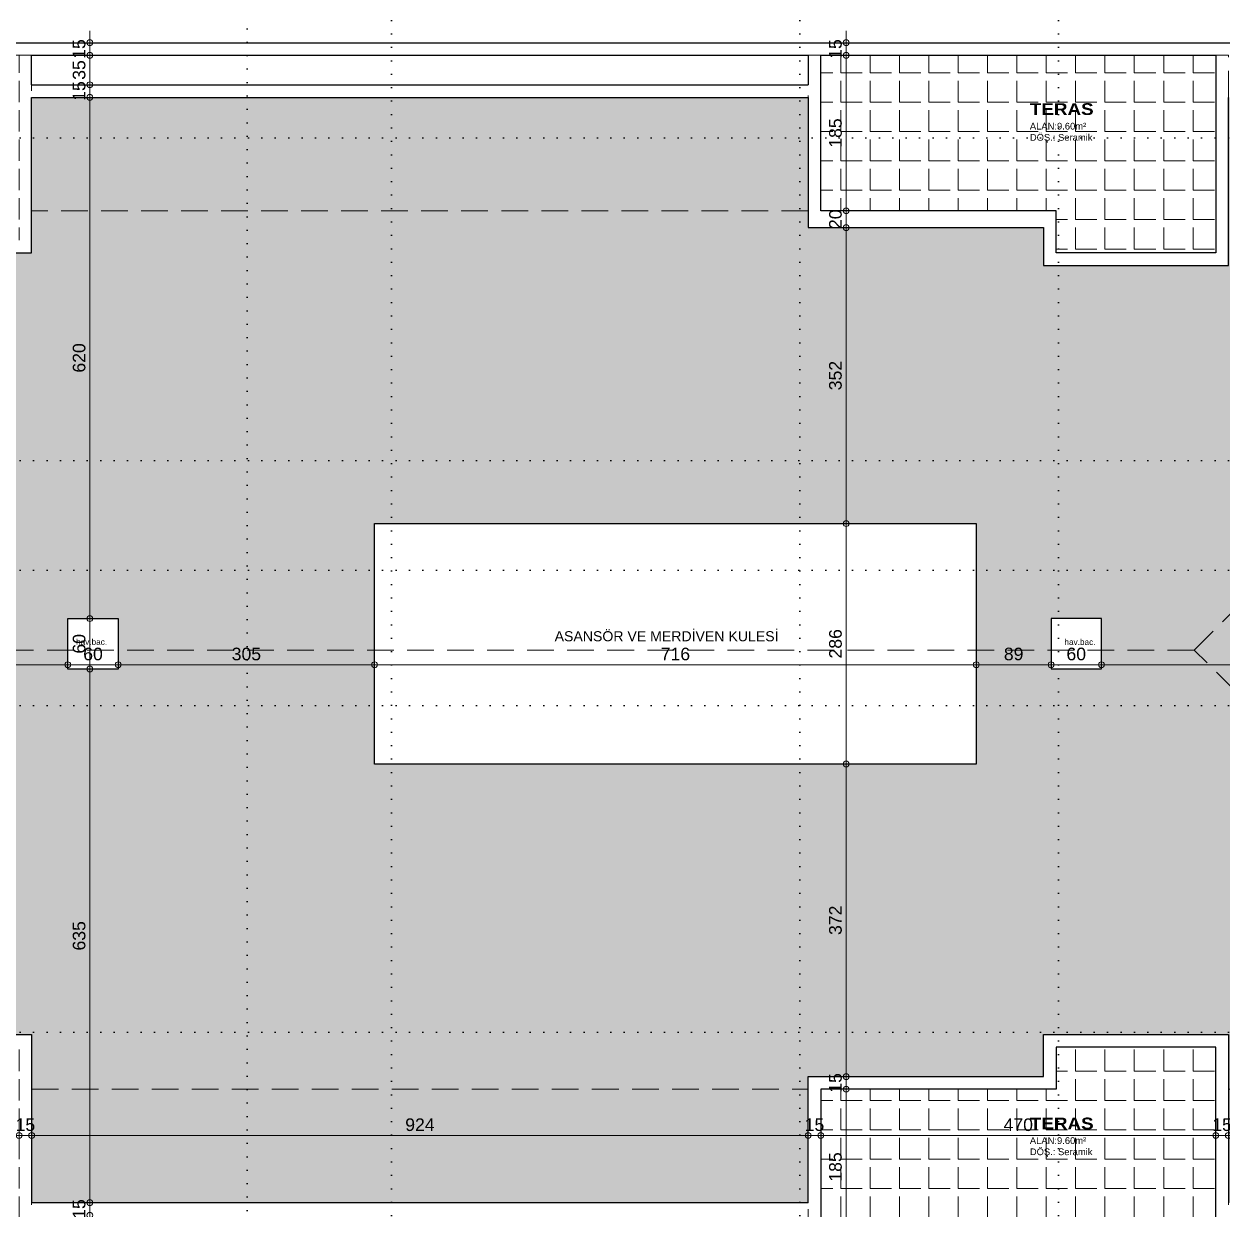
# Model space of a CAD drawing. Header units: millimetres. Extents: x 457 to 5134, y 142 to 3463.
# Drawn here: x 2363 to 3788, y 887 to 2297 of the extents above; entities that cross this region are included whole.
import ezdxf
from ezdxf.enums import TextEntityAlignment as Align

# ---------------------------------------------------------------- set-up
doc = ezdxf.new("R2010")
doc.units = ezdxf.units.MM
doc.linetypes.add('DOT2', pattern=[3.175, 0, -3.175])
doc.linetypes.add('HIDDEN', pattern=[9.525, 6.35, -3.175])
doc.layers.add('SEM_AKS', color=161, linetype='Continuous')
for name, color, linetype, lineweight in [('SEM_hidden', 8, 'HIDDEN', 13), ('SEM_IC OLCU', 140, 'Continuous', 13), ('SEM_TARAMA', 253, 'Continuous', 5), ('SEM_TEFRIS', 225, 'Continuous', 9), ('SEM_YAZI2', 53, 'Continuous', 9)]:
    doc.layers.add(name, color=color, linetype=linetype, lineweight=lineweight)
doc.styles.get("Standard").update_dxf_attribs({"font": 'arial.ttf'})
doc.dimstyles.new('1-50-2', dxfattribs={"dimtxt": 15, "dimasz": 7, "dimexe": 5, "dimexo": 5, "dimgap": 5, "dimtad": 1, "dimdec": 0, "dimtxsty": 'Standard', "dimblk": 'ORIGIN', "dimcen": 5, "dimdle": 7, "dimclrd": 256, "dimclre": 256, "dimclrt": 256, "dimadec": 0, "dimazin": 0, "dimtfac": 1, "dimtdec": 0, "dimtix": 1, "dimtmove": 0, "dimatfit": 3, "dimldrblk": 'ORIGIN', "dimfxl": 1, "dimlwd": -1, "dimlwe": -1, "dimarcsym": 0})

# ---------------------------------------------------------------- blocks, each defined once
blk = doc.blocks.new('_Origin')
at = {"color": 0, "linetype": 'ByBlock', "lineweight": -2}
blk.add_line((0, 0), (-1, 0), dxfattribs=at)
blk.add_circle((0, 0), 0.5, dxfattribs=at)
blk = doc.blocks.new('*D214')
at = {"layer": 'Defpoints', "color": 0, "transparency": 16777216}
for p in [(2451.2, 2274.8), (2441.2, 2259.8), (2451.2, 2259.8)]:
    blk.add_point(p, dxfattribs=at)
at = {"layer": 'SEM_IC OLCU', "transparency": 16777216}
for p, q in [((2441.2, 2281.8), (2441.2, 2288.8)), ((2446.2, 2274.8), (2436.2, 2274.8)), ((2441.2, 2274.8), (2441.2, 2259.8)), ((2446.2, 2259.8), (2436.2, 2259.8)), ((2441.2, 2252.8), (2441.2, 2245.8))]:
    blk.add_line(p, q, dxfattribs=at)
at = {"layer": 'SEM_IC OLCU', "transparency": 16777216, "xscale": 7, "yscale": 7, "zscale": 7}
for p, rotation in [((2441.2, 2274.8), 270), ((2441.2, 2259.8), 90)]:
    blk.add_blockref('_Origin', p, dxfattribs=dict(at, rotation=rotation))
at = {"layer": 'SEM_IC OLCU', "transparency": 16777216, "insert": (2428.5, 2267.3), "char_height": 15, "attachment_point": 5, "rotation": 90}
blk.add_mtext('15', dxfattribs=at)
blk = doc.blocks.new('*D215')
at = {"layer": 'Defpoints', "color": 0, "transparency": 16777216}
for p in [(2431.2, 2224.8), (2441.2, 2209.8), (2441.2, 2209.8)]:
    blk.add_point(p, dxfattribs=at)
at = {"layer": 'SEM_IC OLCU', "transparency": 16777216}
for p, q in [((2441.2, 2231.8), (2441.2, 2238.8)), ((2436.2, 2224.8), (2446.2, 2224.8)), ((2441.2, 2224.8), (2441.2, 2209.8)), ((2441.2, 2202.8), (2441.2, 2195.8))]:
    blk.add_line(p, q, dxfattribs=at)
at = {"layer": 'SEM_IC OLCU', "transparency": 16777216, "xscale": 7, "yscale": 7, "zscale": 7}
for p, rotation in [((2441.2, 2224.8), 270), ((2441.2, 2209.8), 90)]:
    blk.add_blockref('_Origin', p, dxfattribs=dict(at, rotation=rotation))
at = {"layer": 'SEM_IC OLCU', "transparency": 16777216, "insert": (2428.5, 2217.3), "char_height": 15, "attachment_point": 5, "rotation": 90}
blk.add_mtext('15', dxfattribs=at)
blk = doc.blocks.new('*D216')
at = {"layer": 'Defpoints', "color": 0, "transparency": 16777216}
for p in [(2441.2, 2209.8), (2441.2, 1589.7), (2441.2, 1589.7)]:
    blk.add_point(p, dxfattribs=at)
at = {"layer": 'SEM_IC OLCU', "transparency": 16777216}
blk.add_line((2441.2, 2202.8), (2441.2, 1596.7), dxfattribs=at)
at = {"layer": 'SEM_IC OLCU', "transparency": 16777216, "xscale": 7, "yscale": 7, "zscale": 7}
for p, rotation in [((2441.2, 2209.8), 90), ((2441.2, 1589.7), 270)]:
    blk.add_blockref('_Origin', p, dxfattribs=dict(at, rotation=rotation))
at = {"layer": 'SEM_IC OLCU', "transparency": 16777216, "insert": (2428.5, 1899.8), "char_height": 15, "attachment_point": 5, "rotation": 90}
blk.add_mtext('620', dxfattribs=at)
blk = doc.blocks.new('*D217')
at = {"layer": 'Defpoints', "color": 0, "transparency": 16777216}
for p in [(2441.2, 1589.7), (2441.2, 1529.7), (2445, 1529.7)]:
    blk.add_point(p, dxfattribs=at)
at = {"layer": 'SEM_IC OLCU', "transparency": 16777216}
for p, q in [((2441.2, 1582.7), (2441.2, 1536.7)), ((2440, 1529.7), (2436.2, 1529.7))]:
    blk.add_line(p, q, dxfattribs=at)
at = {"layer": 'SEM_IC OLCU', "transparency": 16777216, "xscale": 7, "yscale": 7, "zscale": 7}
for p, rotation in [((2441.2, 1589.7), 90), ((2441.2, 1529.7), 270)]:
    blk.add_blockref('_Origin', p, dxfattribs=dict(at, rotation=rotation))
at = {"layer": 'SEM_IC OLCU', "transparency": 16777216, "insert": (2428.5, 1559.7), "char_height": 15, "attachment_point": 5, "rotation": 90}
blk.add_mtext('60', dxfattribs=at)
blk = doc.blocks.new('*D218')
at = {"layer": 'Defpoints', "color": 0, "transparency": 16777216}
for p in [(2445, 1529.7), (2441.2, 894.8), (2441.2, 894.8)]:
    blk.add_point(p, dxfattribs=at)
at = {"layer": 'SEM_IC OLCU', "transparency": 16777216}
for p, q in [((2440, 1529.7), (2436.2, 1529.7)), ((2441.2, 1522.7), (2441.2, 901.8))]:
    blk.add_line(p, q, dxfattribs=at)
at = {"layer": 'SEM_IC OLCU', "transparency": 16777216, "xscale": 7, "yscale": 7, "zscale": 7}
for p, rotation in [((2441.2, 1529.7), 90), ((2441.2, 894.8), 270)]:
    blk.add_blockref('_Origin', p, dxfattribs=dict(at, rotation=rotation))
at = {"layer": 'SEM_IC OLCU', "transparency": 16777216, "insert": (2428.5, 1212.3), "char_height": 15, "attachment_point": 5, "rotation": 90}
blk.add_mtext('635', dxfattribs=at)
blk = doc.blocks.new('*D219')
at = {"layer": 'Defpoints', "color": 0, "transparency": 16777216}
for p in [(2441.2, 894.8), (2441.2, 879.8), (2441.2, 879.8)]:
    blk.add_point(p, dxfattribs=at)
at = {"layer": 'SEM_IC OLCU', "transparency": 16777216}
for p, q in [((2441.2, 901.8), (2441.2, 908.8)), ((2441.2, 894.8), (2441.2, 879.8)), ((2441.2, 872.8), (2441.2, 865.8))]:
    blk.add_line(p, q, dxfattribs=at)
at = {"layer": 'SEM_IC OLCU', "transparency": 16777216, "xscale": 7, "yscale": 7, "zscale": 7}
for p, rotation in [((2441.2, 894.8), 270), ((2441.2, 879.8), 90)]:
    blk.add_blockref('_Origin', p, dxfattribs=dict(at, rotation=rotation))
at = {"layer": 'SEM_IC OLCU', "transparency": 16777216, "insert": (2428.5, 887.3), "char_height": 15, "attachment_point": 5, "rotation": 90}
blk.add_mtext('15', dxfattribs=at)
blk = doc.blocks.new('*D222')
at = {"layer": 'Defpoints', "color": 0, "transparency": 16777216}
for p in [(2451.2, 2259.8), (2441.2, 2224.8), (2451.2, 2224.8)]:
    blk.add_point(p, dxfattribs=at)
at = {"layer": 'SEM_IC OLCU', "transparency": 16777216}
for p, q in [((2446.2, 2259.8), (2436.2, 2259.8)), ((2441.2, 2252.8), (2441.2, 2231.8)), ((2446.2, 2224.8), (2436.2, 2224.8))]:
    blk.add_line(p, q, dxfattribs=at)
at = {"layer": 'SEM_IC OLCU', "transparency": 16777216, "xscale": 7, "yscale": 7, "zscale": 7}
for p, rotation in [((2441.2, 2259.8), 90), ((2441.2, 2224.8), 270)]:
    blk.add_blockref('_Origin', p, dxfattribs=dict(at, rotation=rotation))
at = {"layer": 'SEM_IC OLCU', "transparency": 16777216, "insert": (2428.5, 2242.3), "char_height": 15, "attachment_point": 5, "rotation": 90}
blk.add_mtext('35', dxfattribs=at)
blk = doc.blocks.new('*D223')
at = {"layer": 'Defpoints', "color": 0, "transparency": 16777216}
for p in [(3351.2, 2274.8), (3341.2, 2259.8), (3351.2, 2259.8)]:
    blk.add_point(p, dxfattribs=at)
at = {"layer": 'SEM_IC OLCU', "transparency": 16777216}
for p, q in [((3341.2, 2281.8), (3341.2, 2288.8)), ((3346.2, 2274.8), (3336.2, 2274.8)), ((3341.2, 2274.8), (3341.2, 2259.8)), ((3346.2, 2259.8), (3336.2, 2259.8)), ((3341.2, 2252.8), (3341.2, 2245.8))]:
    blk.add_line(p, q, dxfattribs=at)
at = {"layer": 'SEM_IC OLCU', "transparency": 16777216, "xscale": 7, "yscale": 7, "zscale": 7}
for p, rotation in [((3341.2, 2274.8), 270), ((3341.2, 2259.8), 90)]:
    blk.add_blockref('_Origin', p, dxfattribs=dict(at, rotation=rotation))
at = {"layer": 'SEM_IC OLCU', "transparency": 16777216, "insert": (3328.5, 2267.3), "char_height": 15, "attachment_point": 5, "rotation": 90}
blk.add_mtext('15', dxfattribs=at)
blk = doc.blocks.new('*D224')
at = {"layer": 'Defpoints', "color": 0, "transparency": 16777216}
for p in [(3351.2, 2259.8), (3341.2, 2074.8), (3341.2, 2074.8)]:
    blk.add_point(p, dxfattribs=at)
at = {"layer": 'SEM_IC OLCU', "transparency": 16777216}
for p, q in [((3346.2, 2259.8), (3336.2, 2259.8)), ((3341.2, 2252.8), (3341.2, 2081.8))]:
    blk.add_line(p, q, dxfattribs=at)
at = {"layer": 'SEM_IC OLCU', "transparency": 16777216, "xscale": 7, "yscale": 7, "zscale": 7}
for p, rotation in [((3341.2, 2259.8), 90), ((3341.2, 2074.8), 270)]:
    blk.add_blockref('_Origin', p, dxfattribs=dict(at, rotation=rotation))
at = {"layer": 'SEM_IC OLCU', "transparency": 16777216, "insert": (3328.5, 2167.3), "char_height": 15, "attachment_point": 5, "rotation": 90}
blk.add_mtext('185', dxfattribs=at)
blk = doc.blocks.new('*D225')
at = {"layer": 'Defpoints', "color": 0, "transparency": 16777216}
for p in [(3341.2, 2074.8), (3341.2, 2054.8), (3341.2, 2054.8)]:
    blk.add_point(p, dxfattribs=at)
at = {"layer": 'SEM_IC OLCU', "transparency": 16777216}
for p, q in [((3341.2, 2081.8), (3341.2, 2088.8)), ((3341.2, 2074.8), (3341.2, 2054.8)), ((3341.2, 2047.8), (3341.2, 2040.8))]:
    blk.add_line(p, q, dxfattribs=at)
at = {"layer": 'SEM_IC OLCU', "transparency": 16777216, "xscale": 7, "yscale": 7, "zscale": 7}
for p, rotation in [((3341.2, 2074.8), 270), ((3341.2, 2054.8), 90)]:
    blk.add_blockref('_Origin', p, dxfattribs=dict(at, rotation=rotation))
at = {"layer": 'SEM_IC OLCU', "transparency": 16777216, "insert": (3328.5, 2064.8), "char_height": 15, "attachment_point": 5, "rotation": 90}
blk.add_mtext('20', dxfattribs=at)
blk = doc.blocks.new('*D226')
at = {"layer": 'Defpoints', "color": 0, "transparency": 16777216}
for p in [(3341.2, 2054.8), (3341.2, 1702.7), (3341.2, 1702.7)]:
    blk.add_point(p, dxfattribs=at)
at = {"layer": 'SEM_IC OLCU', "transparency": 16777216}
blk.add_line((3341.2, 2047.8), (3341.2, 1709.7), dxfattribs=at)
at = {"layer": 'SEM_IC OLCU', "transparency": 16777216, "xscale": 7, "yscale": 7, "zscale": 7}
for p, rotation in [((3341.2, 2054.8), 90), ((3341.2, 1702.7), 270)]:
    blk.add_blockref('_Origin', p, dxfattribs=dict(at, rotation=rotation))
at = {"layer": 'SEM_IC OLCU', "transparency": 16777216, "insert": (3328.5, 1878.8), "char_height": 15, "attachment_point": 5, "rotation": 90}
blk.add_mtext('352', dxfattribs=at)
blk = doc.blocks.new('*D227')
at = {"layer": 'Defpoints', "color": 0, "transparency": 16777216}
for p in [(3341.2, 1702.7), (3341.2, 1416.7), (3341.2, 1416.7)]:
    blk.add_point(p, dxfattribs=at)
at = {"layer": 'SEM_IC OLCU', "transparency": 16777216}
blk.add_line((3341.2, 1695.7), (3341.2, 1423.7), dxfattribs=at)
at = {"layer": 'SEM_IC OLCU', "transparency": 16777216, "xscale": 7, "yscale": 7, "zscale": 7}
for p, rotation in [((3341.2, 1702.7), 90), ((3341.2, 1416.7), 270)]:
    blk.add_blockref('_Origin', p, dxfattribs=dict(at, rotation=rotation))
at = {"layer": 'SEM_IC OLCU', "transparency": 16777216, "insert": (3328.5, 1559.7), "char_height": 15, "attachment_point": 5, "rotation": 90}
blk.add_mtext('286', dxfattribs=at)
blk = doc.blocks.new('*D228')
at = {"layer": 'Defpoints', "color": 0, "transparency": 16777216}
for p in [(3341.2, 1416.7), (3341.2, 1044.8), (3341.2, 1044.8)]:
    blk.add_point(p, dxfattribs=at)
at = {"layer": 'SEM_IC OLCU', "transparency": 16777216}
blk.add_line((3341.2, 1409.7), (3341.2, 1051.8), dxfattribs=at)
at = {"layer": 'SEM_IC OLCU', "transparency": 16777216, "xscale": 7, "yscale": 7, "zscale": 7}
for p, rotation in [((3341.2, 1416.7), 90), ((3341.2, 1044.8), 270)]:
    blk.add_blockref('_Origin', p, dxfattribs=dict(at, rotation=rotation))
at = {"layer": 'SEM_IC OLCU', "transparency": 16777216, "insert": (3328.5, 1230.8), "char_height": 15, "attachment_point": 5, "rotation": 90}
blk.add_mtext('372', dxfattribs=at)
blk = doc.blocks.new('*D229')
at = {"layer": 'Defpoints', "color": 0, "transparency": 16777216}
for p in [(3341.2, 1044.8), (3341.2, 1029.8), (3341.2, 1029.8)]:
    blk.add_point(p, dxfattribs=at)
at = {"layer": 'SEM_IC OLCU', "transparency": 16777216}
for p, q in [((3341.2, 1051.8), (3341.2, 1058.8)), ((3341.2, 1044.8), (3341.2, 1029.8)), ((3341.2, 1022.8), (3341.2, 1015.8))]:
    blk.add_line(p, q, dxfattribs=at)
at = {"layer": 'SEM_IC OLCU', "transparency": 16777216, "xscale": 7, "yscale": 7, "zscale": 7}
for p, rotation in [((3341.2, 1044.8), 270), ((3341.2, 1029.8), 90)]:
    blk.add_blockref('_Origin', p, dxfattribs=dict(at, rotation=rotation))
at = {"layer": 'SEM_IC OLCU', "transparency": 16777216, "insert": (3328.5, 1037.3), "char_height": 15, "attachment_point": 5, "rotation": 90}
blk.add_mtext('15', dxfattribs=at)
blk = doc.blocks.new('*D230')
at = {"layer": 'Defpoints', "color": 0, "transparency": 16777216}
for p in [(3341.2, 1029.8), (3341.2, 844.8), (3351.2, 844.8)]:
    blk.add_point(p, dxfattribs=at)
at = {"layer": 'SEM_IC OLCU', "transparency": 16777216}
for p, q in [((3341.2, 1022.8), (3341.2, 851.8)), ((3346.2, 844.8), (3336.2, 844.8))]:
    blk.add_line(p, q, dxfattribs=at)
at = {"layer": 'SEM_IC OLCU', "transparency": 16777216, "xscale": 7, "yscale": 7, "zscale": 7}
for p, rotation in [((3341.2, 1029.8), 90), ((3341.2, 844.8), 270)]:
    blk.add_blockref('_Origin', p, dxfattribs=dict(at, rotation=rotation))
at = {"layer": 'SEM_IC OLCU', "transparency": 16777216, "insert": (3328.5, 937.3), "char_height": 15, "attachment_point": 5, "rotation": 90}
blk.add_mtext('185', dxfattribs=at)
blk = doc.blocks.new('*D235')
at = {"layer": 'Defpoints', "color": 0, "transparency": 16777216}
for p in [(2415, 1552.3), (1365, 1534.8), (2415, 1534.8)]:
    blk.add_point(p, dxfattribs=at)
at = {"layer": 'SEM_IC OLCU', "transparency": 16777216}
for p, q in [((2415, 1547.3), (2415, 1529.8)), ((1372, 1534.8), (2408, 1534.8))]:
    blk.add_line(p, q, dxfattribs=at)
at = {"layer": 'SEM_IC OLCU', "transparency": 16777216, "xscale": 7, "yscale": 7, "zscale": 7, "rotation": 180}
blk.add_blockref('_Origin', (1365, 1534.8), dxfattribs=at)
at = {"layer": 'SEM_IC OLCU', "transparency": 16777216, "xscale": 7, "yscale": 7, "zscale": 7}
blk.add_blockref('_Origin', (2415, 1534.8), dxfattribs=at)
at = {"layer": 'SEM_IC OLCU', "transparency": 16777216, "insert": (1890, 1547.5), "char_height": 15, "attachment_point": 5}
blk.add_mtext('1050', dxfattribs=at)
blk = doc.blocks.new('*D236')
at = {"layer": 'Defpoints', "color": 0, "transparency": 16777216}
for p in [(2415, 1552.3), (2475, 1552.3), (2475, 1534.8)]:
    blk.add_point(p, dxfattribs=at)
at = {"layer": 'SEM_IC OLCU', "transparency": 16777216}
for p, q in [((2415, 1547.3), (2415, 1529.8)), ((2475, 1547.3), (2475, 1529.8)), ((2422, 1534.8), (2468, 1534.8))]:
    blk.add_line(p, q, dxfattribs=at)
at = {"layer": 'SEM_IC OLCU', "transparency": 16777216, "xscale": 7, "yscale": 7, "zscale": 7, "rotation": 180}
blk.add_blockref('_Origin', (2415, 1534.8), dxfattribs=at)
at = {"layer": 'SEM_IC OLCU', "transparency": 16777216, "xscale": 7, "yscale": 7, "zscale": 7}
blk.add_blockref('_Origin', (2475, 1534.8), dxfattribs=at)
at = {"layer": 'SEM_IC OLCU', "transparency": 16777216, "insert": (2445, 1547.5), "char_height": 15, "attachment_point": 5}
blk.add_mtext('60', dxfattribs=at)
blk = doc.blocks.new('*D237')
at = {"layer": 'Defpoints', "color": 0, "transparency": 16777216}
for p in [(2475, 1552.3), (2780, 1534.8), (2780, 1529.8)]:
    blk.add_point(p, dxfattribs=at)
at = {"layer": 'SEM_IC OLCU', "transparency": 16777216}
for p, q in [((2475, 1547.3), (2475, 1529.8)), ((2780, 1534.8), (2780, 1539.8)), ((2482, 1534.8), (2773, 1534.8))]:
    blk.add_line(p, q, dxfattribs=at)
at = {"layer": 'SEM_IC OLCU', "transparency": 16777216, "xscale": 7, "yscale": 7, "zscale": 7, "rotation": 180}
blk.add_blockref('_Origin', (2475, 1534.8), dxfattribs=at)
at = {"layer": 'SEM_IC OLCU', "transparency": 16777216, "xscale": 7, "yscale": 7, "zscale": 7}
blk.add_blockref('_Origin', (2780, 1534.8), dxfattribs=at)
at = {"layer": 'SEM_IC OLCU', "transparency": 16777216, "insert": (2627.5, 1547.5), "char_height": 15, "attachment_point": 5}
blk.add_mtext('305', dxfattribs=at)
blk = doc.blocks.new('*D238')
at = {"layer": 'Defpoints', "color": 0, "transparency": 16777216}
for p in [(2780, 1529.8), (3496, 1534.8), (3496, 1534.8)]:
    blk.add_point(p, dxfattribs=at)
at = {"layer": 'SEM_IC OLCU', "transparency": 16777216}
for p, q in [((2780, 1534.8), (2780, 1539.8)), ((2787, 1534.8), (3489, 1534.8))]:
    blk.add_line(p, q, dxfattribs=at)
at = {"layer": 'SEM_IC OLCU', "transparency": 16777216, "xscale": 7, "yscale": 7, "zscale": 7, "rotation": 180}
blk.add_blockref('_Origin', (2780, 1534.8), dxfattribs=at)
at = {"layer": 'SEM_IC OLCU', "transparency": 16777216, "xscale": 7, "yscale": 7, "zscale": 7}
blk.add_blockref('_Origin', (3496, 1534.8), dxfattribs=at)
at = {"layer": 'SEM_IC OLCU', "transparency": 16777216, "insert": (3138, 1547.5), "char_height": 15, "attachment_point": 5}
blk.add_mtext('716', dxfattribs=at)
blk = doc.blocks.new('*D239')
at = {"layer": 'Defpoints', "color": 0, "transparency": 16777216}
for p in [(3496, 1534.8), (3585, 1534.8), (3585, 1534.8)]:
    blk.add_point(p, dxfattribs=at)
at = {"layer": 'SEM_IC OLCU', "transparency": 16777216}
blk.add_line((3503, 1534.8), (3578, 1534.8), dxfattribs=at)
at = {"layer": 'SEM_IC OLCU', "transparency": 16777216, "xscale": 7, "yscale": 7, "zscale": 7, "rotation": 180}
blk.add_blockref('_Origin', (3496, 1534.8), dxfattribs=at)
at = {"layer": 'SEM_IC OLCU', "transparency": 16777216, "xscale": 7, "yscale": 7, "zscale": 7}
blk.add_blockref('_Origin', (3585, 1534.8), dxfattribs=at)
at = {"layer": 'SEM_IC OLCU', "transparency": 16777216, "insert": (3540.5, 1547.5), "char_height": 15, "attachment_point": 5}
blk.add_mtext('89', dxfattribs=at)
blk = doc.blocks.new('*D240')
at = {"layer": 'Defpoints', "color": 0, "transparency": 16777216}
for p in [(3645, 1552.3), (3585, 1534.8), (3645, 1534.8)]:
    blk.add_point(p, dxfattribs=at)
at = {"layer": 'SEM_IC OLCU', "transparency": 16777216}
for p, q in [((3645, 1547.3), (3645, 1529.8)), ((3592, 1534.8), (3638, 1534.8))]:
    blk.add_line(p, q, dxfattribs=at)
at = {"layer": 'SEM_IC OLCU', "transparency": 16777216, "xscale": 7, "yscale": 7, "zscale": 7, "rotation": 180}
blk.add_blockref('_Origin', (3585, 1534.8), dxfattribs=at)
at = {"layer": 'SEM_IC OLCU', "transparency": 16777216, "xscale": 7, "yscale": 7, "zscale": 7}
blk.add_blockref('_Origin', (3645, 1534.8), dxfattribs=at)
at = {"layer": 'SEM_IC OLCU', "transparency": 16777216, "insert": (3615, 1547.5), "char_height": 15, "attachment_point": 5}
blk.add_mtext('60', dxfattribs=at)
blk = doc.blocks.new('*D241')
at = {"layer": 'Defpoints', "color": 0, "transparency": 16777216}
for p in [(3645, 1552.3), (4413, 1534.8), (4413, 1534.8)]:
    blk.add_point(p, dxfattribs=at)
at = {"layer": 'SEM_IC OLCU', "transparency": 16777216}
for p, q in [((3645, 1547.3), (3645, 1529.8)), ((3652, 1534.8), (4406, 1534.8))]:
    blk.add_line(p, q, dxfattribs=at)
at = {"layer": 'SEM_IC OLCU', "transparency": 16777216, "xscale": 7, "yscale": 7, "zscale": 7, "rotation": 180}
blk.add_blockref('_Origin', (3645, 1534.8), dxfattribs=at)
at = {"layer": 'SEM_IC OLCU', "transparency": 16777216, "xscale": 7, "yscale": 7, "zscale": 7}
blk.add_blockref('_Origin', (4413, 1534.8), dxfattribs=at)
at = {"layer": 'SEM_IC OLCU', "transparency": 16777216, "insert": (4029, 1547.5), "char_height": 15, "attachment_point": 5}
blk.add_mtext('768', dxfattribs=at)
blk = doc.blocks.new('*D251')
at = {"layer": 'Defpoints', "color": 0, "transparency": 16777216}
for p in [(2372, 974.8), (2357, 962.8), (2372, 962.3)]:
    blk.add_point(p, dxfattribs=at)
at = {"layer": 'SEM_IC OLCU', "transparency": 16777216}
for p, q in [((2350, 974.8), (2343, 974.8)), ((2357, 967.8), (2357, 979.8)), ((2357, 974.8), (2372, 974.8)), ((2372, 967.3), (2372, 979.8)), ((2379, 974.8), (2386, 974.8))]:
    blk.add_line(p, q, dxfattribs=at)
at = {"layer": 'SEM_IC OLCU', "transparency": 16777216, "xscale": 7, "yscale": 7, "zscale": 7}
blk.add_blockref('_Origin', (2357, 974.8), dxfattribs=at)
at = {"layer": 'SEM_IC OLCU', "transparency": 16777216, "xscale": 7, "yscale": 7, "zscale": 7, "rotation": 180}
blk.add_blockref('_Origin', (2372, 974.8), dxfattribs=at)
at = {"layer": 'SEM_IC OLCU', "transparency": 16777216, "insert": (2364.5, 987.5), "char_height": 15, "attachment_point": 5}
blk.add_mtext('15', dxfattribs=at)
blk = doc.blocks.new('*D252')
at = {"layer": 'Defpoints', "color": 0, "transparency": 16777216}
for p in [(3296, 974.8), (2372, 962.3), (3296, 894.8)]:
    blk.add_point(p, dxfattribs=at)
at = {"layer": 'SEM_IC OLCU', "transparency": 16777216}
for p, q in [((2372, 967.3), (2372, 979.8)), ((2379, 974.8), (3289, 974.8)), ((3296, 899.8), (3296, 979.8))]:
    blk.add_line(p, q, dxfattribs=at)
at = {"layer": 'SEM_IC OLCU', "transparency": 16777216, "xscale": 7, "yscale": 7, "zscale": 7, "rotation": 180}
blk.add_blockref('_Origin', (2372, 974.8), dxfattribs=at)
at = {"layer": 'SEM_IC OLCU', "transparency": 16777216, "xscale": 7, "yscale": 7, "zscale": 7}
blk.add_blockref('_Origin', (3296, 974.8), dxfattribs=at)
at = {"layer": 'SEM_IC OLCU', "transparency": 16777216, "insert": (2834, 987.5), "char_height": 15, "attachment_point": 5}
blk.add_mtext('924', dxfattribs=at)
blk = doc.blocks.new('*D253')
at = {"layer": 'Defpoints', "color": 0, "transparency": 16777216}
for p in [(3311, 974.8), (3311, 937.3), (3296, 894.8)]:
    blk.add_point(p, dxfattribs=at)
at = {"layer": 'SEM_IC OLCU', "transparency": 16777216}
for p, q in [((3289, 974.8), (3282, 974.8)), ((3296, 899.8), (3296, 979.8)), ((3296, 974.8), (3311, 974.8)), ((3311, 942.3), (3311, 979.8)), ((3318, 974.8), (3325, 974.8))]:
    blk.add_line(p, q, dxfattribs=at)
at = {"layer": 'SEM_IC OLCU', "transparency": 16777216, "xscale": 7, "yscale": 7, "zscale": 7}
blk.add_blockref('_Origin', (3296, 974.8), dxfattribs=at)
at = {"layer": 'SEM_IC OLCU', "transparency": 16777216, "xscale": 7, "yscale": 7, "zscale": 7, "rotation": 180}
blk.add_blockref('_Origin', (3311, 974.8), dxfattribs=at)
at = {"layer": 'SEM_IC OLCU', "transparency": 16777216, "insert": (3303.5, 987.5), "char_height": 15, "attachment_point": 5}
blk.add_mtext('15', dxfattribs=at)
blk = doc.blocks.new('*D254')
at = {"layer": 'Defpoints', "color": 0, "transparency": 16777216}
for p in [(3781, 974.8), (3311, 937.3), (3781, 934.8)]:
    blk.add_point(p, dxfattribs=at)
at = {"layer": 'SEM_IC OLCU', "transparency": 16777216}
for p, q in [((3311, 942.3), (3311, 979.8)), ((3318, 974.8), (3774, 974.8)), ((3781, 939.8), (3781, 979.8))]:
    blk.add_line(p, q, dxfattribs=at)
at = {"layer": 'SEM_IC OLCU', "transparency": 16777216, "xscale": 7, "yscale": 7, "zscale": 7, "rotation": 180}
blk.add_blockref('_Origin', (3311, 974.8), dxfattribs=at)
at = {"layer": 'SEM_IC OLCU', "transparency": 16777216, "xscale": 7, "yscale": 7, "zscale": 7}
blk.add_blockref('_Origin', (3781, 974.8), dxfattribs=at)
at = {"layer": 'SEM_IC OLCU', "transparency": 16777216, "insert": (3546, 987.5), "char_height": 15, "attachment_point": 5}
blk.add_mtext('470', dxfattribs=at)
blk = doc.blocks.new('*D255')
at = {"layer": 'Defpoints', "color": 0, "transparency": 16777216}
for p in [(3796, 974.8), (3796, 962.3), (3781, 934.8)]:
    blk.add_point(p, dxfattribs=at)
at = {"layer": 'SEM_IC OLCU', "transparency": 16777216}
for p, q in [((3774, 974.8), (3767, 974.8)), ((3781, 939.8), (3781, 979.8)), ((3781, 974.8), (3796, 974.8)), ((3796, 967.3), (3796, 979.8)), ((3803, 974.8), (3810, 974.8))]:
    blk.add_line(p, q, dxfattribs=at)
at = {"layer": 'SEM_IC OLCU', "transparency": 16777216, "xscale": 7, "yscale": 7, "zscale": 7}
blk.add_blockref('_Origin', (3781, 974.8), dxfattribs=at)
at = {"layer": 'SEM_IC OLCU', "transparency": 16777216, "xscale": 7, "yscale": 7, "zscale": 7, "rotation": 180}
blk.add_blockref('_Origin', (3796, 974.8), dxfattribs=at)
at = {"layer": 'SEM_IC OLCU', "transparency": 16777216, "insert": (3788.5, 987.5), "char_height": 15, "attachment_point": 5}
blk.add_mtext('15', dxfattribs=at)

msp = doc.modelspace()

# ---------------------------------------------------------------- hatches: boundary and pattern name
at = {"layer": 'SEM_TARAMA'}
h = msp.add_hatch(dxfattribs=at)
h.set_pattern_fill('ANGLE', color=256, scale=5)
h.set_pattern_definition([(0, (-332.298, -12289.896), (0, 34.925), [25.4, -9.525]), (90, (-332.298, -12289.896), (-34.925, 2e-15), [25.4, -9.525])])
h.paths.add_polyline_path([(2357, 2259.8), (1887, 2259.8), (1887, 2074.8), (2167, 2074.8), (2167, 2039.8), (2357, 2039.8)])
h.paths.add_polyline_path([(2357, 1080.8), (2167, 1080.8), (2167, 1029.8), (1887, 1029.8), (1887, 844.8), (2357, 844.8)])
h.paths.add_polyline_path([(3781, 1079.8), (3591, 1079.8), (3591, 1029.8), (3311, 1029.8), (3311, 844.8), (3781, 844.8)])
h.paths.add_polyline_path([(3781, 2259.8), (3311, 2259.8), (3311, 2074.8), (3591, 2074.8), (3591, 2024.8), (3781, 2024.8)])
at = {"layer": 'SEM_TEFRIS'}
h = msp.add_hatch(dxfattribs=at)
h.set_pattern_fill('AR-RSHKE', color=256, scale=0.1)
h.set_pattern_definition([(0, (-332.298, -12289.896), (64.77, 30.48), [15.24, -12.7, 17.78, -7.62, 22.86, -10.16]), (0, (-317.058, -12288.626), (64.77, 30.48), [12.7, -48.26, 10.16, -15.24]), (0, (-286.578, -12291.8), (64.77, 30.48), [7.62, -78.74]), (90, (-332.298, -12289.896), (-21.59, 30.48), [29.21, -92.71]), (90, (-317.058, -12289.896), (-21.59, 30.48), [28.575, -93.345]), (90, (-304.358, -12289.896), (-21.59, 30.48), [26.67, -95.25]), (90, (-286.578, -12291.801), (-21.59, 30.48), [29.21, -92.71]), (90, (-278.958, -12291.801), (-21.59, 30.48), [29.21, -92.71]), (90, (-256.098, -12289.896), (-21.59, 30.48), [27.94, -93.98])])
h.paths.add_polyline_path([(4413, 2209.8), (3796, 2209.8), (3796, 2009.8), (3576, 2009.8), (3576, 2054.8), (3296, 2054.8), (3296, 2209.8), (2372, 2209.8), (2372, 2024.8), (2152, 2024.8), (2152, 2059.8), (1872, 2059.8), (1872, 2209.8), (1365, 2209.8), (2022.5, 1552.3), (2415, 1552.3), (2415, 1589.7), (2475, 1589.7), (2475, 1552.3), (2780, 1552.3), (2780, 1702.7), (3496, 1702.7), (3496, 1552.3), (3585, 1552.3), (3585, 1589.8), (3645, 1589.8), (3645, 1552.3), (3755.5, 1552.3)])
h.paths.add_polyline_path([(4413, 2209.8), (3755.5, 1552.3), (4413, 894.8)])
h.paths.add_polyline_path([(3755.5, 1552.3), (3645, 1552.3), (3645, 1529.8), (3585, 1529.8), (3585, 1552.3), (3496, 1552.3), (3496, 1416.7), (2780, 1416.7), (2780, 1552.3), (2475, 1552.3), (2475, 1529.7), (2415, 1529.7), (2415, 1552.3), (2022.5, 1552.3), (1365, 894.8), (1872, 894.8), (1872, 1044.8), (2152, 1044.8), (2152, 1094.8), (2372, 1094.8), (2372, 894.8), (3296, 894.8), (3296, 1044.8), (3576, 1044.8), (3576, 1094.8), (3796, 1094.8), (3796, 894.8), (4413, 894.8)])
h.paths.add_polyline_path([(2022.5, 1552.3), (1365, 2209.8), (1365, 894.8)])
h = msp.add_hatch(dxfattribs=at)
h.set_pattern_fill('AR-RSHKE', color=256, scale=0.1, angle=90)
h.set_pattern_definition([(90, (-332.298, -12289.896), (-30.48, 64.77), [15.24, -12.7, 17.78, -7.62, 22.86, -10.16]), (90, (-333.568, -12274.656), (-30.48, 64.77), [12.7, -48.26, 10.16, -15.24]), (90, (-330.393, -12244.176), (-30.48, 64.77), [7.62, -78.74]), (180, (-332.298, -12289.896), (-30.48, -21.59), [29.21, -92.71]), (180, (-332.298, -12274.656), (-30.48, -21.59), [28.575, -93.345]), (180, (-332.298, -12261.956), (-30.48, -21.59), [26.67, -95.25]), (180, (-330.393, -12244.176), (-30.48, -21.59), [29.21, -92.71]), (180, (-330.393, -12236.556), (-30.48, -21.59), [29.21, -92.71]), (180, (-332.298, -12213.696), (-30.48, -21.59), [27.94, -93.98])])
h.paths.add_polyline_path([(1500, 1316.8), (1500, 1424.8), (1500, 1436.8), (1365, 1436.8), (1365, 1316.8)])
h.paths.add_polyline_path([(1656, 894.8), (1776, 894.8), (1776, 1029.8), (1656, 1029.8)])
h.paths.add_polyline_path([(1500, 1682.8), (1500, 1802.8), (1365, 1802.8), (1365, 1682.8)])
h.paths.add_polyline_path([(2587, 1029.8), (2467, 1029.8), (2467, 894.8), (2587, 894.8)])
h.paths.add_polyline_path([(2980, 1029.8), (2860, 1029.8), (2860, 894.8), (2980, 894.8)])
h.paths.add_polyline_path([(4104, 894.8), (4104, 1029.8), (3984, 1029.8), (3984, 894.8)])
h.paths.add_polyline_path([(4413, 1316.8), (4413, 1436.8), (4278, 1436.8), (4278, 1316.8)])
h.paths.add_polyline_path([(4278, 1682.8), (4413, 1682.8), (4413, 1802.8), (4278, 1802.8)])
h.paths.add_polyline_path([(4104, 2074.8), (4104, 2209.8), (3984, 2209.8), (3984, 2074.8)])
h.paths.add_polyline_path([(2980, 2074.8), (2980, 2209.8), (2860, 2209.8), (2860, 2074.8)])
h.paths.add_polyline_path([(2467, 2074.8), (2587, 2074.8), (2587, 2209.8), (2467, 2209.8)])
h.paths.add_polyline_path([(1656, 2074.8), (1776, 2074.8), (1776, 2209.8), (1656, 2209.8)])

# ---------------------------------------------------------------- linework, layer by layer
msp.add_lwpolyline([(1300, 2274.8), (4478, 2274.8), (4478, 829.8), (1300, 829.8)], close=True)
for points in [[(2372, 2259.8), (3296, 2259.8)], [(2372, 2224.8), (2372, 2259.8)], [(3296, 2259.8), (3296, 2224.8)], [(3311, 2259.8), (3781, 2259.8)], [(3311, 2259.8), (3781, 2259.8), (3781, 2024.8), (3591, 2024.8), (3591, 2074.8), (3311, 2074.8), (3311, 2259.8)], [(2372, 2224.8), (3296, 2224.8)], [(1872, 2209.8), (1872, 2059.8), (2152, 2059.8), (2152, 2024.8), (2372, 2024.8), (2372, 2209.8)], [(2372, 2209.8), (3296, 2209.8)], [(3296, 2209.8), (3296, 2054.8), (3576, 2054.8), (3576, 2009.8), (3796, 2009.8), (3796, 2209.8)], [(2780, 1702.7), (3496, 1702.7), (3496, 1416.7), (2780, 1416.7), (2780, 1702.7)], [(2415, 1589.7), (2475, 1589.7), (2475, 1529.7), (2415, 1529.7), (2415, 1589.7)], [(3585, 1529.8), (3645, 1529.8), (3645, 1589.8), (3585, 1589.8), (3585, 1529.8)], [(1872, 894.8), (1872, 1044.8), (2152, 1044.8), (2152, 1094.8), (2372, 1094.8), (2372, 894.8)], [(3296, 894.8), (3296, 1044.8), (3576, 1044.8), (3576, 1094.8), (3796, 1094.8), (3796, 894.8)], [(3311, 844.8), (3781, 844.8), (3781, 1079.8), (3591, 1079.8), (3591, 1029.8), (3311, 1029.8), (3311, 844.8)], [(3296, 894.8), (2372, 894.8)]]:
    msp.add_lwpolyline(points)
at = {"layer": 'SEM_AKS', "linetype": 'DOT2', "ltscale": 5}
for p, q in [((2628.3, 3425.7), (2628.3, 180.6)), ((2800.1, 3387.6), (2800.1, 142.5)), ((3286.1, 3387.6), (3286.1, 142.5)), ((3593.9, 3387.6), (3593.9, 142.5)), ((457.3, 2161.7), (5057.4, 2161.7)), ((457.3, 1777.9), (5057.4, 1777.9)), ((457.3, 1647.3), (5057.4, 1647.3)), ((457.3, 1486.5), (5057.4, 1486.5)), ((457.3, 1097.7), (5057.4, 1097.7))]:
    msp.add_line(p, q, dxfattribs=at)
at = {"layer": 'SEM_hidden', "ltscale": 5}
for p, q in [((3755.5, 1552.3), (4478, 2274.8)), ((3755.5, 1552.3), (2022.5, 1552.3)), ((4478, 829.8), (3755.5, 1552.3))]:
    msp.add_line(p, q, dxfattribs=at)
at = {"layer": 'SEM_hidden', "color": 2, "ltscale": 5}
msp.add_lwpolyline([(1887, 844.8), (2372, 844.8), (2372, 894.8), (2372, 1029.8), (3296, 1029.8), (3296, 844.8), (3796, 844.8), (3796, 894.8), (3796, 1029.8), (4277.9, 1029.8), (4270.1, 2066.9), (3796, 2066.9), (3796, 2259.8), (3311, 2259.8), (3296, 2259.8), (3296, 2209.8), (3296, 2074.8), (2372, 2074.8), (2372, 2259.8), (1872, 2259.8)], dxfattribs=at)

# ---------------------------------------------------------------- texts
at = {"layer": 'SEM_YAZI2', "ltscale": 5}
for s, height, p in [('ASANSÖR VE MERDİVEN KULESİ', 12, (3127.5, 1568.7)), ('hav.bac.', 7, (2443.3, 1562)), ('hav.bac.', 7, (3619.4, 1561.8))]:
    msp.add_text(s, height=height, dxfattribs=at).set_placement(p, align=Align.MIDDLE_CENTER)
at = {"layer": 'SEM_YAZI2', "char_height": 20, "attachment_point": 7}
for insert in [(3559.8, 2155.7), (3559.8, 948.9)]:
    msp.add_mtext_dynamic_auto_height_columns('\\pt0;{\\fArial Black|b0|i0|c162|p34;\\H0.7x;TERAS\\P\\fArial|b0|i0|c162|p34;\\H0.57143x;ALAN:9.60m²\\P\\ptz;DÖŞ.: Seramik}', width=142.973, gutter_width=100, height=58.1, count=1, dxfattribs=dict(at, insert=insert))

# ---------------------------------------------------------------- dimensions: what is measured, and where the dimension line sits
at = {"layer": 'SEM_IC OLCU'}
for base, p1, p2, picture, middle in [((2441.2, 2259.8), (2451.2, 2274.8), (2451.2, 2259.8), '*D214', (2428.5, 2267.3)), ((3341.2, 2259.8), (3351.2, 2274.8), (3351.2, 2259.8), '*D223', (3328.5, 2267.3)), ((2441.2, 2224.8), (2451.2, 2259.8), (2451.2, 2224.8), '*D222', (2428.5, 2242.3))]:
    dim = msp.add_linear_dim(base=base, p1=p1, p2=p2, angle=90, dimstyle='1-50-2', dxfattribs=at)
    dim.commit()
    dim.dimension.update_dxf_attribs({"geometry": picture, "text_midpoint": middle})
for base, p1, p2, picture, middle in [((3341.2, 2074.8), (3351.2, 2259.8), (3341.2, 2074.8), '*D224', (3328.5, 2167.3)), ((2441.2, 2209.8), (2431.2, 2224.8), (2441.2, 2209.8), '*D215', (2428.5, 2217.3)), ((2441.2, 1589.7), (2441.2, 2209.8), (2441.2, 1589.7), '*D216', (2428.5, 1899.8)), ((3341.2, 2054.8), (3341.2, 2074.8), (3341.2, 2054.8), '*D225', (3328.5, 2064.8)), ((3341.2, 1702.7), (3341.2, 2054.8), (3341.2, 1702.7), '*D226', (3328.5, 1878.8)), ((3341.2, 1416.7), (3341.2, 1702.7), (3341.2, 1416.7), '*D227', (3328.5, 1559.7)), ((2441.2, 1529.7), (2441.2, 1589.7), (2445, 1529.7), '*D217', (2428.5, 1559.7)), ((2441.2, 894.8), (2445, 1529.7), (2441.2, 894.8), '*D218', (2428.5, 1212.3)), ((3341.2, 1044.8), (3341.2, 1416.7), (3341.2, 1044.8), '*D228', (3328.5, 1230.8)), ((3341.2, 1029.8), (3341.2, 1044.8), (3341.2, 1029.8), '*D229', (3328.5, 1037.3)), ((3341.2, 844.8), (3341.2, 1029.8), (3351.2, 844.8), '*D230', (3328.5, 937.3)), ((2441.2, 879.8), (2441.2, 894.8), (2441.2, 879.8), '*D219', (2428.5, 887.3))]:
    dim = msp.add_linear_dim(base=base, p1=p1, p2=p2, angle=90, dimstyle='1-50-2', override={"dimtmove": 1}, dxfattribs=at)
    dim.commit()
    dim.dimension.update_dxf_attribs({"geometry": picture, "text_midpoint": middle})
for base, p1, p2, picture, middle in [((2415, 1534.8), (1365, 1534.8), (2415, 1552.3), '*D235', (1890, 1547.5)), ((2475, 1534.8), (2415, 1552.3), (2475, 1552.3), '*D236', (2445, 1547.5)), ((2780, 1534.8), (2475, 1552.3), (2780, 1529.8), '*D237', (2627.5, 1547.5)), ((3496, 1534.8), (2780, 1529.8), (3496, 1534.8), '*D238', (3138, 1547.5)), ((3585, 1534.8), (3496, 1534.8), (3585, 1534.8), '*D239', (3540.5, 1547.5)), ((3645, 1534.8), (3585, 1534.8), (3645, 1552.3), '*D240', (3615, 1547.5)), ((4413, 1534.8), (3645, 1552.3), (4413, 1534.8), '*D241', (4029, 1547.5)), ((2372, 974.8), (2357, 962.8), (2372, 962.3), '*D251', (2364.5, 987.5)), ((3296, 974.8), (2372, 962.3), (3296, 894.8), '*D252', (2834, 987.5)), ((3311, 974.8), (3296, 894.8), (3311, 937.3), '*D253', (3303.5, 987.5)), ((3781, 974.8), (3311, 937.3), (3781, 934.8), '*D254', (3546, 987.5)), ((3796, 974.8), (3781, 934.8), (3796, 962.3), '*D255', (3788.5, 987.5))]:
    dim = msp.add_linear_dim(base=base, p1=p1, p2=p2, dimstyle='1-50-2', override={"dimtmove": 1}, dxfattribs=at)
    dim.commit()
    dim.dimension.update_dxf_attribs({"geometry": picture, "text_midpoint": middle})

doc.saveas('drawing.dxf')
